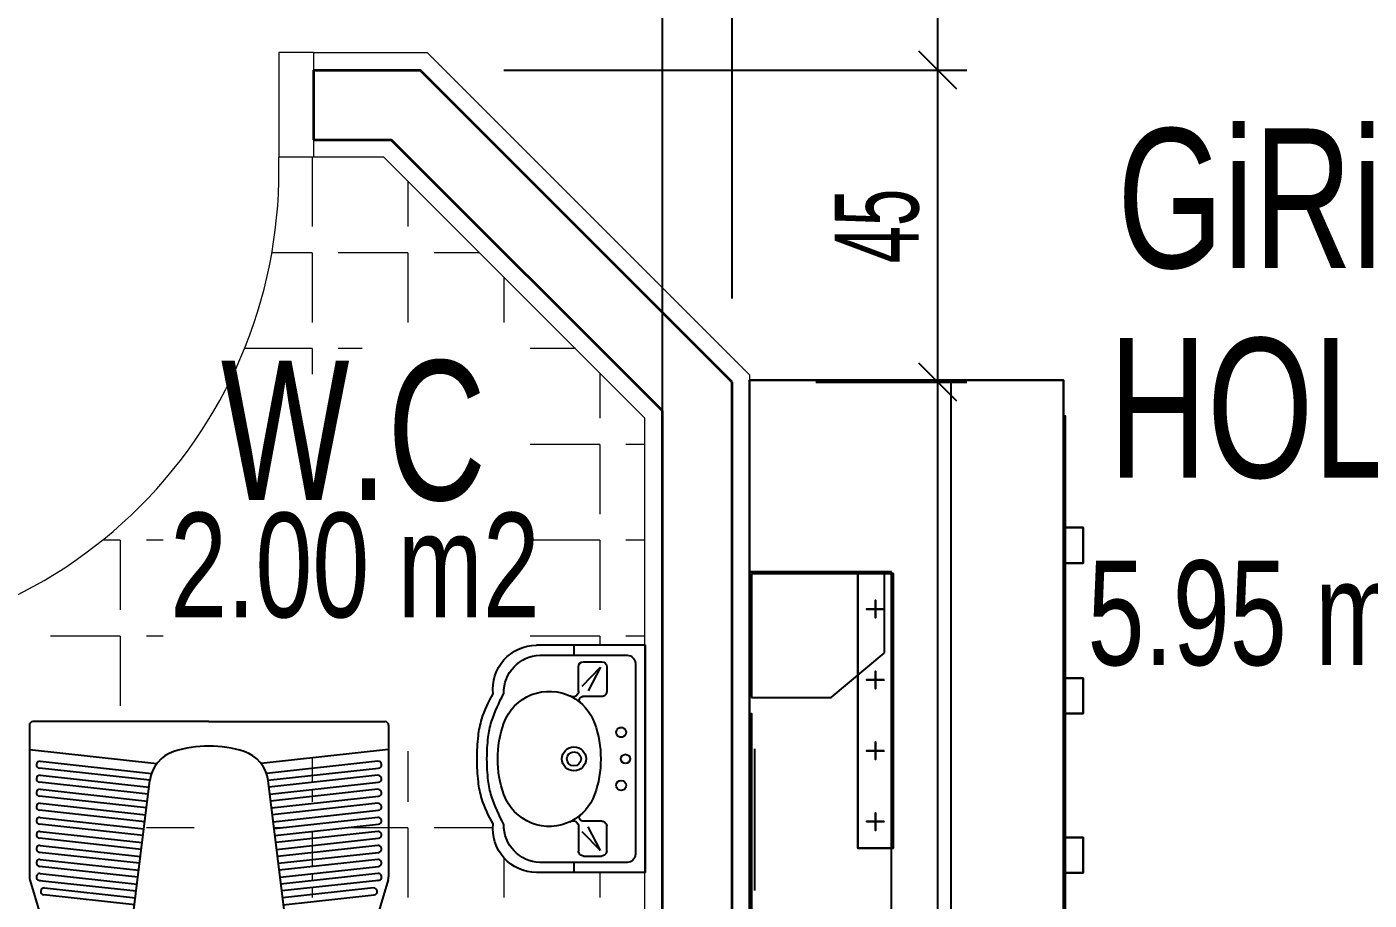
# Model space of a CAD drawing. Header units: inches. Extents: x -7543 to -822, y 102837 to 190349.
# Drawn here: x -829.90804 to -829.86956, y 102837.03662 to 102837.06167 of the extents above; entities that cross this region are included whole.
import ezdxf

# ---------------------------------------------------------------- set-up
doc = ezdxf.new("R2010")
doc.units = ezdxf.units.IN
doc.header["$MEASUREMENT"] = 0
doc.linetypes.add('DASHDOTX2', pattern=[2, 1, -0.5, 0, -0.5])
doc.layers.get('0').update_dxf_attribs({"lineweight": 25})
for name, color, linetype, lineweight in [('AKS', 1, 'Continuous', 25), ('ICOL', 55, 'Continuous', 25), ('İZ DÜŞÜM', 253, 'Continuous', 20), ('SIVA', 150, 'Continuous', 15), ('YAZI', 7, 'Continuous', 25)]:
    doc.layers.add(name, color=color, linetype=linetype, lineweight=lineweight)
for name, color, linetype, lineweight, true_color in [('DUVAR', 7, 'Continuous', 35, 0xfc4642), ('KAPI', 7, 'Continuous', 18, 0xffb360), ('TEFRİŞ', 7, 'Continuous', 25, 0x78462c)]:
    doc.layers.add(name, color=color, linetype=linetype, lineweight=lineweight, true_color=true_color)
doc.styles.add('arıal', font='arial.ttf', dxfattribs={"width": 0.7})
doc.styles.add('OLCU', font='tromand.shx', dxfattribs={"width": 0.6, "height": 12})

# ---------------------------------------------------------------- blocks, each defined once
blk = doc.blocks.new('_Oblique')
at = {"color": 0, "linetype": 'ByBlock', "lineweight": -2}
blk.add_line((-0.5, -0.5), (0.5, 0.5), dxfattribs=at)

msp = doc.modelspace()

# ---------------------------------------------------------------- linework, layer by layer
at = {"layer": 'AKS', "linetype": 'DASHDOTX2', "ltscale": 10}
msp.add_line((-829.8898315430839, 102837.241780972), (-829.8898315430839, 102836.7293249838), dxfattribs=at)
at = {"layer": 'DUVAR'}
for p, q in [((-829.8998199212353, 102837.0604307916), (-829.8967696687035, 102837.0604307916)), ((-829.8998199212353, 102837.0604307916), (-829.8998199212353, 102837.0584307916)), ((-829.8878199212353, 102837.0514810441), (-829.8967696687035, 102837.0604307916)), ((-829.8998199212353, 102837.0584307916), (-829.8975980958284, 102837.0584307916)), ((-829.8898199212352, 102837.050652617), (-829.8975980958284, 102837.0584307916)), ((-829.8878199212353, 102837.0164307916), (-829.8878199212353, 102837.0514810441)), ((-829.8898199212352, 102837.0274307916), (-829.8898199212352, 102837.050652617))]:
    msp.add_line(p, q, dxfattribs=at)
at = {"layer": 'ICOL'}
for p, q in [((-829.8819316761375, 102837.0824307916), (-829.8819316761375, 102837.0604307916)), ((-829.8819316761375, 102837.0604307916), (-829.8819316761375, 102837.0514810441)), ((-829.8819316761375, 102837.0514810441), (-829.8819316761375, 102837.0154307916))]:
    msp.add_line(p, q, dxfattribs=at)
at = {"layer": 'ICOL', "color": 53}
for p, q in [((-829.8878199212353, 102837.0538810441), (-829.8878199212353, 102837.0663395805)), ((-829.8878199212353, 102837.0538810441), (-829.8878199212353, 102837.0663395805)), ((-829.8943696687036, 102837.0604307916), (-829.8810916761374, 102837.0604307916)), ((-829.8943696687036, 102837.0604307916), (-829.8810916761374, 102837.0604307916)), ((-829.8854199212353, 102837.0514810441), (-829.8810916761374, 102837.0514810441)), ((-829.8854199212353, 102837.0514810441), (-829.8810916761374, 102837.0514810441))]:
    msp.add_line(p, q, dxfattribs=at)
at = {"layer": 'İZ DÜŞÜM'}
for p, q in [((-829.8998641644232, 102837.0579307916), (-829.8998641644232, 102837.0559419001)), ((-829.8971141644233, 102837.0572397534), (-829.8971141644233, 102837.0559419001)), ((-829.8998641644232, 102837.0551919001), (-829.9010165788594, 102837.0551919001)), ((-829.8998641644232, 102837.0551919001), (-829.8998641644232, 102837.0531919001)), ((-829.8971141644233, 102837.0551919001), (-829.8991141644233, 102837.0551919001)), ((-829.8971141644233, 102837.0551919001), (-829.8971141644233, 102837.0531919001)), ((-829.8950663111724, 102837.0551919001), (-829.8963641644233, 102837.0551919001)), ((-829.8943641644232, 102837.0544897534), (-829.8943641644232, 102837.0531919001)), ((-829.8998641644232, 102837.0524419001), (-829.9018015543068, 102837.0524419001)), ((-829.8998641644232, 102837.0524419001), (-829.8998641644232, 102837.0517102374)), ((-829.898429535923, 102837.0524419001), (-829.8991141644233, 102837.0524419001)), ((-829.8923163111724, 102837.0524419001), (-829.8936141644233, 102837.0524419001)), ((-829.8916141644232, 102837.0517397534), (-829.8916141644232, 102837.0504419001)), ((-829.8916141644232, 102837.0496919001), (-829.8936141644233, 102837.0496919001)), ((-829.8916141644232, 102837.0496919001), (-829.8916141644232, 102837.0476919001)), ((-829.8903199212352, 102837.0496919001), (-829.8908641644233, 102837.0496919001)), ((-829.9053641644233, 102837.0469419001), (-829.9058761879686, 102837.0469419001)), ((-829.9053641644233, 102837.0469419001), (-829.9053641644233, 102837.0449419001)), ((-829.9041294518415, 102837.0469419001), (-829.9046141644233, 102837.0469419001)), ((-829.8916141644232, 102837.0469419001), (-829.8936141644233, 102837.0469419001)), ((-829.8916141644232, 102837.0469419001), (-829.8916141644232, 102837.0449419001)), ((-829.8903199212352, 102837.0469419001), (-829.8908641644233, 102837.0469419001)), ((-829.9053641644233, 102837.0441919001), (-829.9073641644233, 102837.0441919001)), ((-829.9053641644233, 102837.0441919001), (-829.9053641644233, 102837.0424119813)), ((-829.9041294518415, 102837.0441919001), (-829.9046141644233, 102837.0441919001)), ((-829.8916141644232, 102837.0441919001), (-829.8936141644233, 102837.0441919001)), ((-829.8916141644232, 102837.0441919001), (-829.8916141644232, 102837.0439280024)), ((-829.8903199212352, 102837.0441919001), (-829.8908641644233, 102837.0441919001)), ((-829.9053641644233, 102837.0424119813), (-829.9053641644233, 102837.0421919001)), ((-829.8998641644232, 102837.040697674), (-829.8998641644232, 102837.0401946993)), ((-829.8971141644233, 102837.0408918311), (-829.8971141644233, 102837.0394419001)), ((-829.8998641644232, 102837.0401946993), (-829.8998641644232, 102837.0399934975)), ((-829.8998641644232, 102837.0397923185), (-829.8998641644232, 102837.0395911167)), ((-829.8998641644232, 102837.0395911167), (-829.8998641644232, 102837.0394419001)), ((-829.9032455041919, 102837.0386919001), (-829.9046141644233, 102837.0386919001)), ((-829.900727523783, 102837.0386919001), (-829.9009584012197, 102837.0386919001)), ((-829.8971141644233, 102837.0386919001), (-829.8988883014573, 102837.0386919001)), ((-829.8971141644233, 102837.0386919001), (-829.8971141644233, 102837.0366919001)), ((-829.8946818577239, 102837.0386919001), (-829.8963641644233, 102837.0386919001)), ((-829.8998641644232, 102837.0385851574), (-829.8998641644232, 102837.0383839556)), ((-829.8998641644232, 102837.0383839556), (-829.8998641644232, 102837.0377803757)), ((-829.8998641644232, 102837.0377803757), (-829.8998641644232, 102837.0375791886)), ((-829.8943641644232, 102837.0378308829), (-829.8943641644232, 102837.0366919001)), ((-829.8998641644232, 102837.0373779962), (-829.8998641644232, 102837.0371767944)), ((-829.8916141644232, 102837.037411932), (-829.8916141644232, 102837.0366919001)), ((-829.8998641644232, 102837.0369756153), (-829.8998641644232, 102837.0367744148)), ((-829.8998641644232, 102837.0367744148), (-829.8998641644232, 102837.0366919001))]:
    msp.add_line(p, q, dxfattribs=at)
at = {"layer": 'KAPI'}
for p, q in [((-829.9008199212353, 102837.0609307916), (-829.9008199212353, 102837.0579307916)), ((-829.8998199212353, 102837.0609307916), (-829.9008199212353, 102837.0609307916)), ((-829.8998199212353, 102837.0609307916), (-829.8998199212353, 102837.0579307916)), ((-829.8998199212353, 102837.0579307916), (-829.9008199212353, 102837.0579307916))]:
    msp.add_line(p, q, dxfattribs=at)
msp.add_arc((-829.9144199212353, 102837.0575307916), 0.01360588108133885, 268.3153156787103, 1.684684365761425, dxfattribs=at)
at = {"layer": 'SIVA'}
for p, q in [((-829.8998199212353, 102837.0609307916), (-829.8965625619223, 102837.0609307916)), ((-829.8965625619223, 102837.0609307916), (-829.8873199212353, 102837.0516881509)), ((-829.8978052026096, 102837.0579307916), (-829.8998199212353, 102837.0579307916)), ((-829.8903199212352, 102837.0504455102), (-829.8978052026096, 102837.0579307916)), ((-829.8873199212353, 102837.0516881509), (-829.8873199212353, 102837.0199307916)), ((-829.8903199212352, 102837.0279307916), (-829.8903199212352, 102837.0504455102))]:
    msp.add_line(p, q, dxfattribs=at)
at = {"layer": 'TEFRİŞ'}
for p, q in [((-829.8815437163526, 102837.0199307916), (-829.8815437163526, 102837.0515307916, 0.01625599999999997)), ((-829.8903082993867, 102837.0439280024), (-829.8934298849866, 102837.0439280024)), ((-829.8923594897867, 102837.0439022984), (-829.8923594897867, 102837.0436166984)), ((-829.8903082993867, 102837.037411932), (-829.8903082993867, 102837.0439280024)), ((-829.8933346849867, 102837.0436424024), (-829.8908318993866, 102837.0436424024)), ((-829.8922254481867, 102837.0425964344), (-829.8922254481867, 102837.0433142424)), ((-829.8921159569867, 102837.0427600328), (-829.8915913713867, 102837.0432991448)), ((-829.8920826481867, 102837.0434570424), (-829.8915590481867, 102837.0434570424)), ((-829.8915913713867, 102837.0432991448), (-829.8919458177867, 102837.0426181624)), ((-829.8914162481867, 102837.0433142424), (-829.8914162481867, 102837.0426002424)), ((-829.8905938993867, 102837.0434044024), (-829.8905938993867, 102837.037935532)), ((-829.8915590481867, 102837.0424574424), (-829.8921126641867, 102837.0424574424)), ((-829.9079699212352, 102837.0416376853), (-829.9079699212352, 102837.0372817253)), ((-829.9028199212353, 102837.0417376853), (-829.9078699212353, 102837.0417376853)), ((-829.9028199212353, 102837.0417376853), (-829.8977699212353, 102837.0417376853)), ((-829.8976699212353, 102837.0416376853), (-829.8976699212353, 102837.0372817253)), ((-829.9079699212352, 102837.0409376853), (-829.9043130012353, 102837.0405376853)), ((-829.9076590412353, 102837.0406019053), (-829.9044659612352, 102837.0402526253)), ((-829.8976699212353, 102837.0409376853), (-829.9013268212352, 102837.0405376853)), ((-829.8979807812352, 102837.0406019053), (-829.9011738812353, 102837.0402526253)), ((-829.8871675212353, 102837.0388063116), (-829.8871675212353, 102837.0409547916)), ((-829.9045117012353, 102837.0400564453), (-829.9076807812353, 102837.0404030853)), ((-829.9011281212353, 102837.0400564453), (-829.8979590412353, 102837.0404030853)), ((-829.8871675212353, 102837.0388079516), (-829.8871675212353, 102837.0404382916)), ((-829.9045610812352, 102837.0396594653), (-829.9076807812353, 102837.0400007053)), ((-829.9076590412353, 102837.0401995053), (-829.9045364012353, 102837.0398579453)), ((-829.9054099812353, 102837.0328340253), (-829.9045122612353, 102837.0400520053)), ((-829.9002298412353, 102837.0328340253), (-829.9011275612353, 102837.0400520053)), ((-829.8979807812352, 102837.0401995053), (-829.9011034212352, 102837.0398579453)), ((-829.9010787412353, 102837.0396594653), (-829.8979590412353, 102837.0400007053)), ((-829.9046104612353, 102837.0392624653), (-829.9076807812353, 102837.0395983053)), ((-829.9076590412353, 102837.0397971253), (-829.9045857812353, 102837.0394609653)), ((-829.8979807812352, 102837.0397971253), (-829.9010540412353, 102837.0394609653)), ((-829.9010293612353, 102837.0392624653), (-829.8979590412353, 102837.0395983053)), ((-829.9046598412352, 102837.0388654853), (-829.9076807812353, 102837.0391959253)), ((-829.9076590412353, 102837.0393947453), (-829.9046351412353, 102837.0390639853)), ((-829.8979807812352, 102837.0393947453), (-829.9010046812352, 102837.0390639853)), ((-829.9009799812353, 102837.0388654853), (-829.8979590412353, 102837.0391959253)), ((-829.8871675212353, 102837.0368907916), (-829.8871675212353, 102837.0392786116)), ((-829.9047092012353, 102837.0384685053), (-829.9076807812353, 102837.0387935453)), ((-829.9076590412353, 102837.0389923453), (-829.9046845212353, 102837.0386669853)), ((-829.8979807812352, 102837.0389923453), (-829.9009553012353, 102837.0386669853)), ((-829.9009306212353, 102837.0384685053), (-829.8979590412353, 102837.0387935453)), ((-829.8922254481867, 102837.0387435112), (-829.8922254481867, 102837.0380257032)), ((-829.8915590481867, 102837.0388825032), (-829.8921126641867, 102837.0388825032)), ((-829.8915913713867, 102837.0380407896), (-829.8919458177867, 102837.0387217832)), ((-829.8914162481867, 102837.0380257032), (-829.8914162481867, 102837.0387397032)), ((-829.9047585812352, 102837.0380715253), (-829.9076807812353, 102837.0383911453)), ((-829.9076590412353, 102837.0385899653), (-829.9047339012353, 102837.0382700053)), ((-829.8979807812352, 102837.0385899653), (-829.9009059212353, 102837.0382700053)), ((-829.9008812412353, 102837.0380715253), (-829.8979590412353, 102837.0383911453)), ((-829.8915913713867, 102837.0380407896), (-829.8921159569867, 102837.0385799128)), ((-829.9048079612353, 102837.0376745253), (-829.9076807812353, 102837.0379887653)), ((-829.9076590412353, 102837.0381875853), (-829.9047832612353, 102837.0378730253)), ((-829.8979807812352, 102837.0381875853), (-829.9008565612353, 102837.0378730253)), ((-829.9008318612352, 102837.0376745253), (-829.8979590412353, 102837.0379887653)), ((-829.9048573212353, 102837.0372775453), (-829.9076807812353, 102837.0375863853)), ((-829.9076590412353, 102837.0377851853), (-829.9048326412353, 102837.0374760453)), ((-829.8979807812352, 102837.0377851853), (-829.9008071812352, 102837.0374760453)), ((-829.9007825012353, 102837.0372775453), (-829.8979590412353, 102837.0375863853)), ((-829.8908318993866, 102837.037697532), (-829.8933346849867, 102837.037697532)), ((-829.8923594897867, 102837.037697532), (-829.8923594897867, 102837.037411932)), ((-829.8920826481867, 102837.0378829032), (-829.8915590481867, 102837.0378829032)), ((-829.9079572612353, 102837.0371955053), (-829.9057413012353, 102837.0298089453)), ((-829.9076807812353, 102837.0371840053), (-829.9049067012353, 102837.0368805653)), ((-829.9076590412353, 102837.0373828053), (-829.9048820212353, 102837.0370790453)), ((-829.8979807812352, 102837.0373828053), (-829.9007578012353, 102837.0370790453)), ((-829.8979590412353, 102837.0371840053), (-829.9007331212352, 102837.0368805653)), ((-829.8976825612352, 102837.0371955053), (-829.8998985412353, 102837.0298089453)), ((-829.8903082993867, 102837.037411932), (-829.8934298849866, 102837.037411932)), ((-829.9049502012352, 102837.0364829253), (-829.9075565012353, 102837.0367680053)), ((-829.9075347412353, 102837.0369668253), (-829.9049284412353, 102837.0366817453)), ((-829.8981050812353, 102837.0369668253), (-829.9007113812353, 102837.0366817453)), ((-829.9006896212353, 102837.0364829253), (-829.8980833212353, 102837.0367680053))]:
    msp.add_line(p, q, dxfattribs=at)
for centre, radius, start, end in [((-829.9078699212353, 102837.0416376853), 0.0001, 90, 180), ((-829.8977699212353, 102837.0416376853), 0.0001, 0, 90), ((-829.9028199212353, 102837.0377376853), 0.0033, 90, 107.7189319597696), ((-829.9028199212353, 102837.0377376853), 0.0033, 72.28106804023037, 90), ((-829.9076699212353, 102837.0405024853), 0.0001, 83.75769800390331, 263.7576980039033), ((-829.9035199212353, 102837.0399285853), 0.001, 107.7189319597696, 172.9104649043545), ((-829.9021199212352, 102837.0399285853), 0.001, 7.089535095645488, 72.28106804023037), ((-829.8979699212352, 102837.0405024853), 0.0001, 276.2423019960967, 96.2423019960967), ((-829.9076699212353, 102837.0401001053), 0.0001, 83.75769800390331, 263.7576980039033), ((-829.8979699212352, 102837.0401001053), 0.0001, 276.2423019960967, 96.2423019960967), ((-829.9076699212353, 102837.0396977253), 0.0001, 83.75769800390331, 263.7576980039033), ((-829.8979699212352, 102837.0396977253), 0.0001, 276.2423019960967, 96.2423019960967), ((-829.9076699212353, 102837.0392953253), 0.0001, 83.75769800390331, 263.7576980039033), ((-829.8979699212352, 102837.0392953253), 0.0001, 276.2423019960967, 96.2423019960967), ((-829.9076699212353, 102837.0388929453), 0.0001, 83.75769800390331, 263.7576980039033), ((-829.8979699212352, 102837.0388929453), 0.0001, 276.2423019960967, 96.2423019960967), ((-829.9076699212353, 102837.0384905653), 0.0001, 83.75769800390331, 263.7576980039033), ((-829.8979699212352, 102837.0384905653), 0.0001, 276.2423019960967, 96.2423019960967), ((-829.9076699212353, 102837.0380881653), 0.0001, 83.75769800390331, 263.7576980039033), ((-829.8979699212352, 102837.0380881653), 0.0001, 276.2423019960967, 96.2423019960967), ((-829.9076699212353, 102837.0376857853), 0.0001, 83.75769800390331, 263.7576980039033), ((-829.8979699212352, 102837.0376857853), 0.0001, 276.2423019960967, 96.2423019960967), ((-829.9076699212353, 102837.0372817253), 0.0003, 180, 196.6992439487935), ((-829.9076699212353, 102837.0372834053), 0.0001, 83.75769800390331, 286.4221680132228), ((-829.8979699212352, 102837.0372834053), 0.0001, 253.5778319867771, 96.2423019960967), ((-829.8979699212352, 102837.0372817253), 0.0003, 343.3007560512066, 0), ((-829.9075456212353, 102837.0368674253), 0.0001, 83.75769800390331, 263.7576980039033), ((-829.8980942012353, 102837.0368674253), 0.0001, 276.2423019960967, 96.2423019960967)]:
    msp.add_arc(centre, radius, start, end, dxfattribs=at)
at = {"layer": 'TEFRİŞ', "extrusion": (0, 0, -0.9999999999999998)}
for centre, major_axis, ratio, start_param, end_param in [((-829.8934290561866, 102837.0426749128), (0.0008860681535454046, 0.0008860681535454046), 0.9999999999986338, 3.813800979020641, 5.497124861143361), ((-829.8908318993866, 102837.0434044024), (-0.0001682914139134569, 0.0001682914139134569), 0.9999999999940036, 0.7853981634004463, 2.356194490189346), ((-829.8908318993866, 102837.0434044024), (-0.0001682914139134569, 0.0001682914139134569), 0.9999999999940036, 0.7853981634004463, 2.356194490189346), ((-829.8914280865866, 102837.0406346872), (0.002659123133797653, 0.002659123133797653), 0.999999999988525, 4.246661064152968, 4.456252854352938), ((-829.8943116161867, 102837.0422823864), (-0.0003117786532799562, 0.0003117786532799562), 0.9999999958963481, 6.103371939917253, 6.131633916978047), ((-829.8921005905867, 102837.0423542344), (-7.348593081032916e-05, 7.348593081032916e-05), 0.9999999999889251, 4.442329577598345, 7.185028906131743), ((-829.8920156945867, 102837.0409611224), (-0.002193918148130457, 0.002193918148130457), 0.9999999999986002, 5.616024456492335, 5.777079041621477), ((-829.8896279777866, 102837.0406774824), (-0.003692210666504013, 0.003692210666504013), 0.9999999999996171, 5.497787143781947, 5.616024456493081), ((-829.8923550993867, 102837.0406699672), (0.0002440185903765303, 0.0002440185903765303), 0.9999999999957282, 2.356194490190209, 5.497787143780002), ((-829.8896279777866, 102837.040662452), (-0.003894160363198569, 0.003894160363198569), 0.9999999999995098, 5.379549831071332, 5.497787143781893), ((-829.8896279777866, 102837.040662452), (0.00369221071329616, 0.00369221071329616), 0.9999999999476384, 3.926990817013422, 3.92843005042104), ((-829.8908790961866, 102837.0406695976), (-9.25563178548738e-05, 9.25563178548738e-05), 0.9999999999942849, 3.926990816990099, 7.068583470579892), ((-829.8920156945867, 102837.040378812), (0.002193918148130468, 0.002193918148130468), 0.9999999999986072, 3.6476989191479, 3.808753504277041), ((-829.8934290561866, 102837.0386650328), (-0.0008860681535454051, 0.0008860681535454051), 0.999999999998634, 3.927653099626018, 5.610976981748738)]:
    msp.add_ellipse(centre, major_axis=major_axis, ratio=ratio, start_param=start_param, end_param=end_param, dxfattribs=at)
at = {"layer": 'TEFRİŞ', "extrusion": (0, 0, -1)}
for centre, major_axis, ratio, start_param, end_param in [((-829.8932988225866, 102837.0425754904), (-0.0007548562878636729, 0.0007548562878636729), 0.9999999999998631, 5.475504350690483, 7.034982130015027), ((-829.8920826481867, 102837.0433142424), (0.0001009748483492174, 0.0001009748483492174), 0.9999999999866445, 3.92699081699392, 5.49778714377546), ((-829.8915590481867, 102837.0433142424), (-0.0001009748483492174, 0.0001009748483492174), 0.9999999999866444, 0.785398163404126, 2.356194490185667), ((-829.8891804593867, 102837.0397885272), (0.004154865542290357, 0.004154865542290358), 0.9999999999890375, 4.26512731086189, 4.416574539140605), ((-829.8942383793867, 102837.0424632888), (-0.0001098289565215994, 0.0001098289565215994), 0.9999999699402823, 6.103371935347243, 6.131633913097447), ((-829.8930650113866, 102837.0412286456), (0.0009760902006945634, 0.0009760902006945634), 0.9999999999997167, 4.268954451386834, 5.974864464917454), ((-829.8923832897867, 102837.0426055848), (0.0001117930164139766, 0.0001117930164139766), 0.9999999999961007, 0.6855943550266415, 3.002352240684742), ((-829.8915590481867, 102837.0426002424), (-0.0001009748483478689, 0.0001009748483478689), 0.9999999999929747, 2.356194490188832, 3.926990816990754), ((-829.8930650113866, 102837.0412286456), (0.0009760902006946241, 0.0009760902006946244), 0.9999999999986582, -0.3083208422624384, 0.4434345289984853), ((-829.8920156945867, 102837.0409611224), (-0.001991968451421634, 0.001991968451421634), 0.9999999999917706, 5.616024456489059, 5.777079041617932), ((-829.8914954769866, 102837.0406699672), (0.002154130098086052, 0.002154130098086052), 0.9999999999999997, 3.585027182586252, 4.268954451388231), ((-829.8946345457866, 102837.0406699672), (-0.002154130098087129, 0.002154130098087129), 1, 2.014230855791395, 2.698158124593294), ((-829.8910030465867, 102837.0414315672), (-0.000100974848347834, 0.000100974848347834), 0.9999999999962117, 5.497787143780243, 8.639379797370037), ((-829.8910030465867, 102837.0414315672), (-0.0001009748483476637, 0.0001009748483476637), 0.9999999999970394, 2.356194490190864, 5.497787143780657), ((-829.8896279777866, 102837.0406774824), (0.003894160363216962, 0.003894160363216962), 0.9999999999989819, 3.92699081698775, 4.045228129698829), ((-829.8923550993867, 102837.0406699672), (-0.0002440185903770796, 0.0002440185903770796), 0.9999999999912267, 0.7853981634018348, 3.926990816991628), ((-829.8896279777866, 102837.0406774824), (-0.003894160364595213, 0.003894160364595213), 0.9999999999827756, 5.49642254064482, 5.497787143773525), ((-829.8896279777866, 102837.040662452), (0.003894160364560755, 0.003894160364560756), 0.9999999999826488, 3.926990816995917, 3.928355420124622), ((-829.8896279777866, 102837.0406774824), (-0.003692210713301202, 0.003692210713301202), 0.999999999947688, 5.496347910348364, 5.497787143755982), ((-829.8896279777866, 102837.040662452), (0.003692210666487669, 0.003692210666487671), 0.9999999999990586, 3.808753504277123, 3.926990816987712), ((-829.8923550993867, 102837.0406699672), (0.000143043742028448, 0.000143043742028448), 0.9999999999988596, 2.356194490191775, 5.497787143781568), ((-829.8923550993867, 102837.0406699672), (-0.0001430437420276533, 0.0001430437420276533), 0.999999999997382, 0.7853981633987571, 3.92699081698855), ((-829.8908790961866, 102837.0406695976), (-9.255631785402018e-05, 9.255631785402018e-05), 0.9999999999904958, 0.7853981634022003, 3.926990816991993), ((-829.8920156945867, 102837.040378812), (0.001991968451436702, 0.001991968451436702), 0.9999999999986529, 3.647698919147536, 3.808753504276974), ((-829.8910030465867, 102837.0399083672), (0.0001009748483492281, 0.0001009748483492281), 0.9999999999889807, 3.926990816992751, 7.068583470582544), ((-829.8910030465867, 102837.0399083672), (-0.0001009748483476637, 0.0001009748483476637), 0.9999999999970394, 2.356194490190864, 5.497787143780657), ((-829.8914280865866, 102837.0407052584), (-0.002659123133770769, 0.002659123133770769), 0.9999999999976359, 4.968525106418674, 5.178116896620802), ((-829.8891804593867, 102837.0415514184), (-0.004154865542290212, 0.004154865542290211), 0.9999999999894146, 5.008203421628441, 5.159650649907168), ((-829.8921005905867, 102837.0389857112), (7.348593080982606e-05, 7.348593080982606e-05), 0.999999999994273, 2.239749054640238, 4.982448383172409), ((-829.8943116161867, 102837.0390575592), (0.0003117786532799606, 0.0003117786532799606), 0.9999999958968175, 3.293144043791262, 3.321406020852043), ((-829.8932988225866, 102837.0387644552), (0.0007548562878651451, 0.0007548562878651451), 0.9999999999986144, 2.389795830753636, 3.949273610076794), ((-829.8942383793867, 102837.0388766568), (-0.0001098289590423051, 0.0001098289590423051), 0.9999999785204647, 4.863940366775033, 4.892202343148059), ((-829.8923832897867, 102837.0387343608), (0.000111793016415179, 0.000111793016415179), 0.9999999999875645, -1.431555913892091, 0.8852019717762598), ((-829.8915590481867, 102837.0387397032), (0.0001009748483478689, 0.0001009748483478689), 0.9999999999929748, -0.7853981634009609, 0.7853981634009606), ((-829.8920826481867, 102837.0380257032), (0.0001009748483478689, 0.0001009748483478689), 0.9999999999929748, 2.356194490188832, 3.926990816990754), ((-829.8915590481867, 102837.0380257032), (-0.0001009748483478689, 0.0001009748483478689), 0.9999999999929747, 2.356194490188832, 3.926990816990754), ((-829.8908318993866, 102837.037935532), (0.0001682914139134569, 0.0001682914139134569), 0.9999999999940038, 0.7853981634004463, 2.356194490189347)]:
    msp.add_ellipse(centre, major_axis=major_axis, ratio=ratio, start_param=start_param, end_param=end_param, dxfattribs=at)
at = {"layer": 'TEFRİŞ', "extrusion": (0, 0, -0.9999999999999999)}
for major_axis, ratio, start_param, end_param in [((-0.0009760902006959251, 0.0009760902006959248), 0.9999999999996657, 3.449913495852908, 5.155823509380539), ((-0.0009760902006960872, 0.0009760902006960869), 0.9999999999977159, 2.698158124592929, 3.449913495853472)]:
    msp.add_ellipse((-829.8930650113866, 102837.0401113), major_axis=major_axis, ratio=ratio, start_param=start_param, end_param=end_param, dxfattribs=at)
at = {"layer": 'TEFRİŞ'}
for points in [[(-829.8873199212353, 102837.0515307916, 0.01625599999999998), (-829.8783199212353, 102837.0515307916, 0.01625599999999998), (-829.8783199212353, 102837.0199307916, 0.016256), (-829.8873199212353, 102837.0199307916, 0.016256)], [(-829.8873199212353, 102837.0199307916, 0.016256), (-829.8873199212353, 102837.0199307916), (-829.8873199212353, 102837.0515307916), (-829.8873199212353, 102837.0515307916, 0.01625599999999998)], [(-829.8873199212353, 102837.0515307916, 0.01625599999999998), (-829.8873199212353, 102837.0515307916), (-829.8783199212353, 102837.0515307916), (-829.8783199212353, 102837.0515307916, 0.01625599999999998)], [(-829.8783199212353, 102837.0515307916, 0.01625599999999998), (-829.8783199212353, 102837.0515307916), (-829.8783199212353, 102837.0199307916), (-829.8783199212353, 102837.0199307916, 0.016256)], [(-829.8783199212353, 102837.0515307916, 0.01625599999999998), (-829.8783199212353, 102837.0515307916), (-829.8783199212353, 102837.0199307916), (-829.8783199212353, 102837.0199307916, 0.016256)], [(-829.8782691212352, 102837.0429867916, 0.01523999999999997), (-829.8782691212352, 102837.0429867916, 0.01117599999999997), (-829.8782691212352, 102837.0505147916, 0.01117599999999997), (-829.8782691212352, 102837.0505147916, 0.01523999999999997)], [(-829.8782691212352, 102837.0356387916, -0.002032000000000026), (-829.8782691212352, 102837.0505147916, 0.006095999999999973), (-829.8782691212352, 102837.0505147916, 0.01015999999999997), (-829.8782691212352, 102837.0356387916, 0.002031999999999974)], [(-829.8782691212352, 102837.0356387916, -0.007112000000000027), (-829.8782691212352, 102837.0505147916, 0.001015999999999971), (-829.8782691212352, 102837.0505147916, 0.005079999999999973), (-829.8782691212352, 102837.0356387916, -0.003048000000000026)], [(-829.8782691212352, 102837.0462887916, 0.01346199999999997), (-829.8782691212352, 102837.0462887916, 0.01295399999999997), (-829.8782691212352, 102837.0473047916, 0.01295399999999997), (-829.8782691212352, 102837.0473047916, 0.01346199999999997)], [(-829.8782691212352, 102837.0462887916, 0.01295399999999997), (-829.8782691212352, 102837.0473047916, 0.01295399999999997), (-829.8777611212353, 102837.0473047916, 0.01295399999999997), (-829.8777611212353, 102837.0462887916, 0.01295399999999997)], [(-829.8782691212352, 102837.0462887916, 0.01346199999999997), (-829.8782691212352, 102837.0473047916, 0.01346199999999997), (-829.8777611212353, 102837.0473047916, 0.01346199999999997), (-829.8777611212353, 102837.0462887916, 0.01346199999999997)], [(-829.8782691212352, 102837.0473047916, 0.01346199999999997), (-829.8782691212352, 102837.0473047916, 0.01295399999999997), (-829.8777611212353, 102837.0473047916, 0.01295399999999997), (-829.8777611212353, 102837.0473047916, 0.01346199999999997)], [(-829.8777611212353, 102837.0462887916, 0.01346199999999997), (-829.8777611212353, 102837.0462887916, 0.01295399999999997), (-829.8777611212353, 102837.0473047916, 0.01295399999999997), (-829.8777611212353, 102837.0473047916, 0.01346199999999997)], [(-829.8873199212353, 102837.0460347916, 0.04063999999999997), (-829.8873199212353, 102837.0254267916, 0.04064), (-829.8873199212353, 102837.0254267916, 0.016256), (-829.8873199212353, 102837.0460347916, 0.01625599999999998)], [(-829.8832559212353, 102837.0460347916, 0.04063999999999997), (-829.8873199212353, 102837.0460347916, 0.04063999999999997), (-829.8873199212353, 102837.0254267916, 0.04064), (-829.8832559212353, 102837.0254267916, 0.04064)], [(-829.8832559212353, 102837.0460347916, 0.01625599999999998), (-829.8873199212353, 102837.0460347916, 0.01625599999999998), (-829.8873199212353, 102837.0460347916, 0.04063999999999997), (-829.8832559212353, 102837.0460347916, 0.04063999999999997)], [(-829.8842211212352, 102837.0381099916, 0.01777999999999997), (-829.8832051212353, 102837.0381099916, 0.01777999999999997), (-829.8832051212353, 102837.0459839916, 0.01777999999999997), (-829.8842211212352, 102837.0459839916, 0.01777999999999997)], [(-829.8842211212352, 102837.0381099916, 0.01828799999999997), (-829.8832051212353, 102837.0381099916, 0.01828799999999997), (-829.8832051212353, 102837.0459839916, 0.01828799999999997), (-829.8842211212352, 102837.0459839916, 0.01828799999999997)], [(-829.8842211212352, 102837.0381099916, 0.01777999999999997), (-829.8842211212352, 102837.0459839916, 0.01777999999999997), (-829.8842211212352, 102837.0459839916, 0.01828799999999997), (-829.8842211212352, 102837.0381099916, 0.01828799999999997)], [(-829.8842211212352, 102837.0459839916, 0.01777999999999997), (-829.8832051212353, 102837.0459839916, 0.01777999999999997), (-829.8832051212353, 102837.0459839916, 0.01828799999999997), (-829.8842211212352, 102837.0459839916, 0.01828799999999997)], [(-829.8832051212353, 102837.0381099916, 0.01777999999999997), (-829.8832051212353, 102837.0459839916, 0.01777999999999997), (-829.8832051212353, 102837.0459839916, 0.01828799999999997), (-829.8832051212353, 102837.0381099916, 0.01828799999999997)], [(-829.8782691212352, 102837.0462887916, 0.01346199999999997), (-829.8782691212352, 102837.0462887916, 0.01295399999999997), (-829.8777611212353, 102837.0462887916, 0.01295399999999997), (-829.8777611212353, 102837.0462887916, 0.01346199999999997)], [(-829.8837131212352, 102837.0447139916, 0.01625599999999998), (-829.8837131212352, 102837.0452219916, 0.01625599999999998), (-829.8837131212352, 102837.0452219916, 0.01777999999999997), (-829.8837131212352, 102837.0447139916, 0.01777999999999997)], [(-829.8834591212353, 102837.0449679916, 0.01625599999999998), (-829.8839671212353, 102837.0449679916, 0.01625599999999998), (-829.8839671212353, 102837.0449679916, 0.01777999999999997), (-829.8834591212353, 102837.0449679916, 0.01777999999999997)], [(-829.8834591212353, 102837.0429359916, 0.01625599999999998), (-829.8839671212353, 102837.0429359916, 0.01625599999999998), (-829.8839671212353, 102837.0429359916, 0.01777999999999997), (-829.8834591212353, 102837.0429359916, 0.01777999999999997)], [(-829.8837131212352, 102837.0426819916, 0.01625599999999998), (-829.8837131212352, 102837.0431899916, 0.01625599999999998), (-829.8837131212352, 102837.0431899916, 0.01777999999999997), (-829.8837131212352, 102837.0426819916, 0.01777999999999997)], [(-829.8782691212352, 102837.0419707916, 0.008381999999999971), (-829.8782691212352, 102837.0419707916, 0.007873999999999973), (-829.8782691212352, 102837.0429867916, 0.007873999999999973), (-829.8782691212352, 102837.0429867916, 0.008381999999999971)], [(-829.8782691212352, 102837.0419707916, 0.007873999999999973), (-829.8782691212352, 102837.0429867916, 0.007873999999999973), (-829.8777611212353, 102837.0429867916, 0.007873999999999973), (-829.8777611212353, 102837.0419707916, 0.007873999999999973)], [(-829.8782691212352, 102837.0419707916, 0.008381999999999971), (-829.8782691212352, 102837.0429867916, 0.008381999999999971), (-829.8777611212353, 102837.0429867916, 0.008381999999999971), (-829.8777611212353, 102837.0419707916, 0.008381999999999971)], [(-829.8782691212352, 102837.0429867916, 0.008381999999999971), (-829.8782691212352, 102837.0429867916, 0.007873999999999973), (-829.8777611212353, 102837.0429867916, 0.007873999999999973), (-829.8777611212353, 102837.0429867916, 0.008381999999999971)], [(-829.8782691212352, 102837.0419707916, 0.003301999999999971), (-829.8782691212352, 102837.0419707916, 0.002793999999999972), (-829.8782691212352, 102837.0429867916, 0.002793999999999972), (-829.8782691212352, 102837.0429867916, 0.003301999999999971)], [(-829.8782691212352, 102837.0419707916, 0.002793999999999972), (-829.8782691212352, 102837.0429867916, 0.002793999999999972), (-829.8777611212353, 102837.0429867916, 0.002793999999999972), (-829.8777611212353, 102837.0419707916, 0.002793999999999972)], [(-829.8782691212352, 102837.0419707916, 0.003301999999999971), (-829.8782691212352, 102837.0429867916, 0.003301999999999971), (-829.8777611212353, 102837.0429867916, 0.003301999999999971), (-829.8777611212353, 102837.0419707916, 0.003301999999999971)], [(-829.8782691212352, 102837.0429867916, 0.003301999999999971), (-829.8782691212352, 102837.0429867916, 0.002793999999999972), (-829.8777611212353, 102837.0429867916, 0.002793999999999972), (-829.8777611212353, 102837.0429867916, 0.003301999999999971)], [(-829.8777611212353, 102837.0419707916, 0.008381999999999971), (-829.8777611212353, 102837.0419707916, 0.007873999999999973), (-829.8777611212353, 102837.0429867916, 0.007873999999999973), (-829.8777611212353, 102837.0429867916, 0.008381999999999971)], [(-829.8777611212353, 102837.0419707916, 0.003301999999999971), (-829.8777611212353, 102837.0419707916, 0.002793999999999972), (-829.8777611212353, 102837.0429867916, 0.002793999999999972), (-829.8777611212353, 102837.0429867916, 0.003301999999999971)], [(-829.8872691212352, 102837.0294907916, 0.039116), (-829.8872691212352, 102837.0294907916, 0.02032), (-829.8872691212352, 102837.0419707916, 0.02031999999999997), (-829.8872691212352, 102837.0419707916, 0.03911599999999997)], [(-829.8782691212352, 102837.0419707916, 0.008381999999999971), (-829.8782691212352, 102837.0419707916, 0.007873999999999973), (-829.8777611212353, 102837.0419707916, 0.007873999999999973), (-829.8777611212353, 102837.0419707916, 0.008381999999999971)], [(-829.8782691212352, 102837.0419707916, 0.003301999999999971), (-829.8782691212352, 102837.0419707916, 0.002793999999999972), (-829.8777611212353, 102837.0419707916, 0.002793999999999972), (-829.8777611212353, 102837.0419707916, 0.003301999999999971)], [(-829.8782691212352, 102837.0356387916, 0.007111999999999976), (-829.8782691212352, 102837.0356387916, 0.003047999999999973), (-829.8782691212352, 102837.0419707916, 0.01117599999999997), (-829.8782691212352, 102837.0419707916, 0.01523999999999997)], [(-829.8837131212352, 102837.0406499916, 0.01625599999999998), (-829.8837131212352, 102837.0411579916, 0.01625599999999998), (-829.8837131212352, 102837.0411579916, 0.01777999999999997), (-829.8837131212352, 102837.0406499916, 0.01777999999999997)], [(-829.8834591212353, 102837.0409039916, 0.01625599999999998), (-829.8839671212353, 102837.0409039916, 0.01625599999999998), (-829.8839671212353, 102837.0409039916, 0.01777999999999997), (-829.8834591212353, 102837.0409039916, 0.01777999999999997)], [(-829.8837131212352, 102837.0386179916, 0.01625599999999998), (-829.8837131212352, 102837.0391259916, 0.01625599999999998), (-829.8837131212352, 102837.0391259916, 0.01777999999999997), (-829.8837131212352, 102837.0386179916, 0.01777999999999997)], [(-829.8834591212353, 102837.0388719916, 0.01625599999999998), (-829.8839671212353, 102837.0388719916, 0.01625599999999998), (-829.8839671212353, 102837.0388719916, 0.01777999999999997), (-829.8834591212353, 102837.0388719916, 0.01777999999999997)], [(-829.8782691212352, 102837.0373987916, 0.01346199999999997), (-829.8782691212352, 102837.0373987916, 0.01295399999999997), (-829.8782691212352, 102837.0384147916, 0.01295399999999997), (-829.8782691212352, 102837.0384147916, 0.01346199999999997)], [(-829.8782691212352, 102837.0373987916, 0.01295399999999997), (-829.8782691212352, 102837.0384147916, 0.01295399999999997), (-829.8777611212353, 102837.0384147916, 0.01295399999999997), (-829.8777611212353, 102837.0373987916, 0.01295399999999997)], [(-829.8782691212352, 102837.0373987916, 0.01346199999999997), (-829.8782691212352, 102837.0384147916, 0.01346199999999997), (-829.8777611212353, 102837.0384147916, 0.01346199999999997), (-829.8777611212353, 102837.0373987916, 0.01346199999999997)], [(-829.8782691212352, 102837.0384147916, 0.01346199999999997), (-829.8782691212352, 102837.0384147916, 0.01295399999999997), (-829.8777611212353, 102837.0384147916, 0.01295399999999997), (-829.8777611212353, 102837.0384147916, 0.01346199999999997)], [(-829.8777611212353, 102837.0373987916, 0.01346199999999997), (-829.8777611212353, 102837.0373987916, 0.01295399999999997), (-829.8777611212353, 102837.0384147916, 0.01295399999999997), (-829.8777611212353, 102837.0384147916, 0.01346199999999997)], [(-829.8842211212352, 102837.0381099916, 0.01777999999999997), (-829.8832051212353, 102837.0381099916, 0.01777999999999997), (-829.8832051212353, 102837.0381099916, 0.01828799999999997), (-829.8842211212352, 102837.0381099916, 0.01828799999999997)], [(-829.8782691212352, 102837.0373987916, 0.01346199999999997), (-829.8782691212352, 102837.0373987916, 0.01295399999999997), (-829.8777611212353, 102837.0373987916, 0.01295399999999997), (-829.8777611212353, 102837.0373987916, 0.01346199999999997)]]:
    msp.add_3dface(points, dxfattribs=at)
for points, invisible_edges in [([(-829.8849831212353, 102837.0424279916, 0.02235199999999997), (-829.8834591212353, 102837.0436979916, 0.02235199999999997), (-829.8872691212352, 102837.0459839916, 0.02235199999999997), (-829.8849831212353, 102837.0424279916, 0.02235199999999997)], 6), ([(-829.8872691212352, 102837.0459839916, 0.02235199999999997), (-829.8872691212352, 102837.0424279916, 0.02235199999999997), (-829.8849831212353, 102837.0424279916, 0.02235199999999997), (-829.8872691212352, 102837.0459839916, 0.02235199999999997)], 4), ([(-829.8834591212353, 102837.0459839916, 0.02235199999999997), (-829.8834591212353, 102837.0436979916, 0.02235199999999997), (-829.8872691212352, 102837.0459839916, 0.02235199999999997)], 2), ([(-829.8849831212353, 102837.0424279916, 0.02844799999999997), (-829.8834591212353, 102837.0436979916, 0.02844799999999997), (-829.8872691212352, 102837.0459839916, 0.02844799999999997), (-829.8849831212353, 102837.0424279916, 0.02844799999999997)], 6), ([(-829.8872691212352, 102837.0459839916, 0.02844799999999997), (-829.8872691212352, 102837.0424279916, 0.02844799999999997), (-829.8849831212353, 102837.0424279916, 0.02844799999999997), (-829.8872691212352, 102837.0459839916, 0.02844799999999997)], 4), ([(-829.8834591212353, 102837.0459839916, 0.02844799999999997), (-829.8834591212353, 102837.0436979916, 0.02844799999999997), (-829.8872691212352, 102837.0459839916, 0.02844799999999997)], 2), ([(-829.8834591212353, 102837.0459839916, 0.03454399999999998), (-829.8834591212353, 102837.0436979916, 0.03454399999999998), (-829.8872691212352, 102837.0459839916, 0.03454399999999998)], 2), ([(-829.8872691212352, 102837.0459839916, 0.03454399999999998), (-829.8872691212352, 102837.0424279916, 0.03454399999999998), (-829.8849831212353, 102837.0424279916, 0.03454399999999998), (-829.8872691212352, 102837.0459839916, 0.03454399999999998)], 4), ([(-829.8849831212353, 102837.0424279916, 0.03454399999999998), (-829.8834591212353, 102837.0436979916, 0.03454399999999998), (-829.8872691212352, 102837.0459839916, 0.03454399999999998), (-829.8849831212353, 102837.0424279916, 0.03454399999999998)], 6)]:
    msp.add_3dface(points, dxfattribs=dict(at, invisible_edges=invisible_edges))

# ---------------------------------------------------------------- block references
at = {"layer": 'ICOL', "xscale": 0.001080000001820736, "yscale": 0.001080000001820736, "zscale": 0.001080000001820736}
for p, rotation in [((-829.8819316761375, 102837.0604307916), 90), ((-829.8819316761375, 102837.0604307916), 270), ((-829.8819316761375, 102837.0514810441), 90), ((-829.8819316761375, 102837.0514810441), 270)]:
    msp.add_blockref('_Oblique', p, dxfattribs=dict(at, rotation=rotation))

# ---------------------------------------------------------------- texts
at = {"layer": 'ICOL', "insert": (-829.8836596761374, 102837.0559559178), "char_height": 0.0024, "attachment_point": 5, "rotation": 90, "style": 'OLCU'}
msp.add_mtext('\\A1;45', dxfattribs=at)
at = {"layer": 'YAZI', "style": 'arıal', "width": 0.7}
for s, height, p in [('GiRiS', 0.004, (-829.8767783127341, 102837.0547545072)), ('HOLÜ', 0.004, (-829.8770257888596, 102837.0487397277)), ('W.C', 0.004, (-829.90248094567, 102837.0480963323)), ('2.00 m2', 0.003, (-829.9039340382192, 102837.044732057, -0.011684)), ('5.95 m2', 0.003, (-829.8776316035286, 102837.0433597025, -0.011684))]:
    msp.add_text(s, height=height, dxfattribs=at).set_placement(p)

doc.saveas('drawing.dxf')
